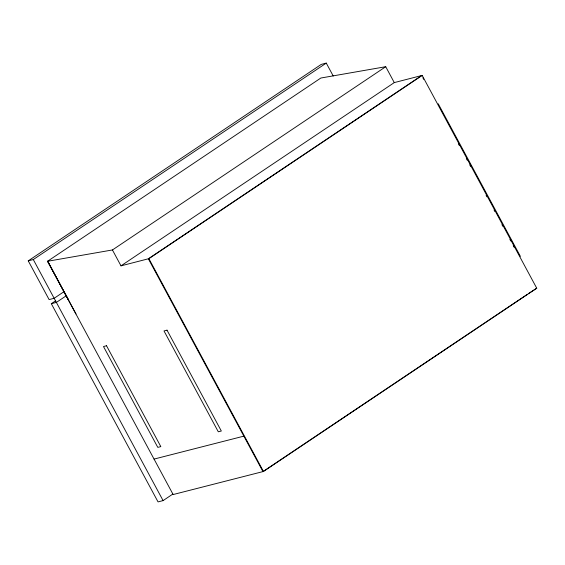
<?xml version="1.0" encoding="UTF-8"?>
<svg xmlns="http://www.w3.org/2000/svg" width="565" height="565" viewBox="0 0 565 565"><rect width="100%" height="100%" fill="white"/><g stroke="black" fill="none" stroke-linecap="round" stroke-linejoin="round"><path stroke-width="0.85" d="M75.993 313.963L64.007 291.674L54.148 298.285L49.106 299.584L28.25 260.853L321.238 64.396L326.28 63.096L333.216 75.978M28.25 260.853L33.293 259.554L326.28 63.096M47.545 261.277L320.835 78.027L385.726 66.705L394.278 82.596L422.168 75.413L536.75 288.221L263.46 471.471L173.144 494.545L47.545 261.277L112.435 249.956L385.726 66.705M172.876 494.043L163.087 500.604L158.045 501.904L51.323 303.702L55.716 300.757M112.435 249.956L120.988 265.847L394.278 82.596M421.659 75.54L148.369 258.791L262.958 471.598L527.456 294.245M120.988 265.847L148.878 258.664L422.168 75.413M528.918 293.263L536.75 288.221M51.323 303.702L56.366 302.409L66.232 295.792L68.436 299.93L47.665 261.2L66.133 295.594M154.054 459.084L243.861 436.138M438.235 103.783L520.393 256.369M422.895 77.836L423.722 79.361M458.462 143.891L459.296 145.445M466.408 158.645L467.248 160.199M469.755 164.86L470.589 166.414M486.126 195.264L486.959 196.818M494.057 209.989L494.891 211.543M501.953 224.665L502.822 226.268M509.898 239.419L510.746 240.994M513.246 245.634L514.086 247.195M148.878 258.664L263.46 471.471M33.293 259.554L163.087 500.604M106.517 345.745L103.494 346.529L157.797 447.381L160.82 446.597L106.517 345.745M167.021 330.158L163.998 330.942L218.302 431.794L221.325 431.017L167.021 330.158"/></g></svg>
